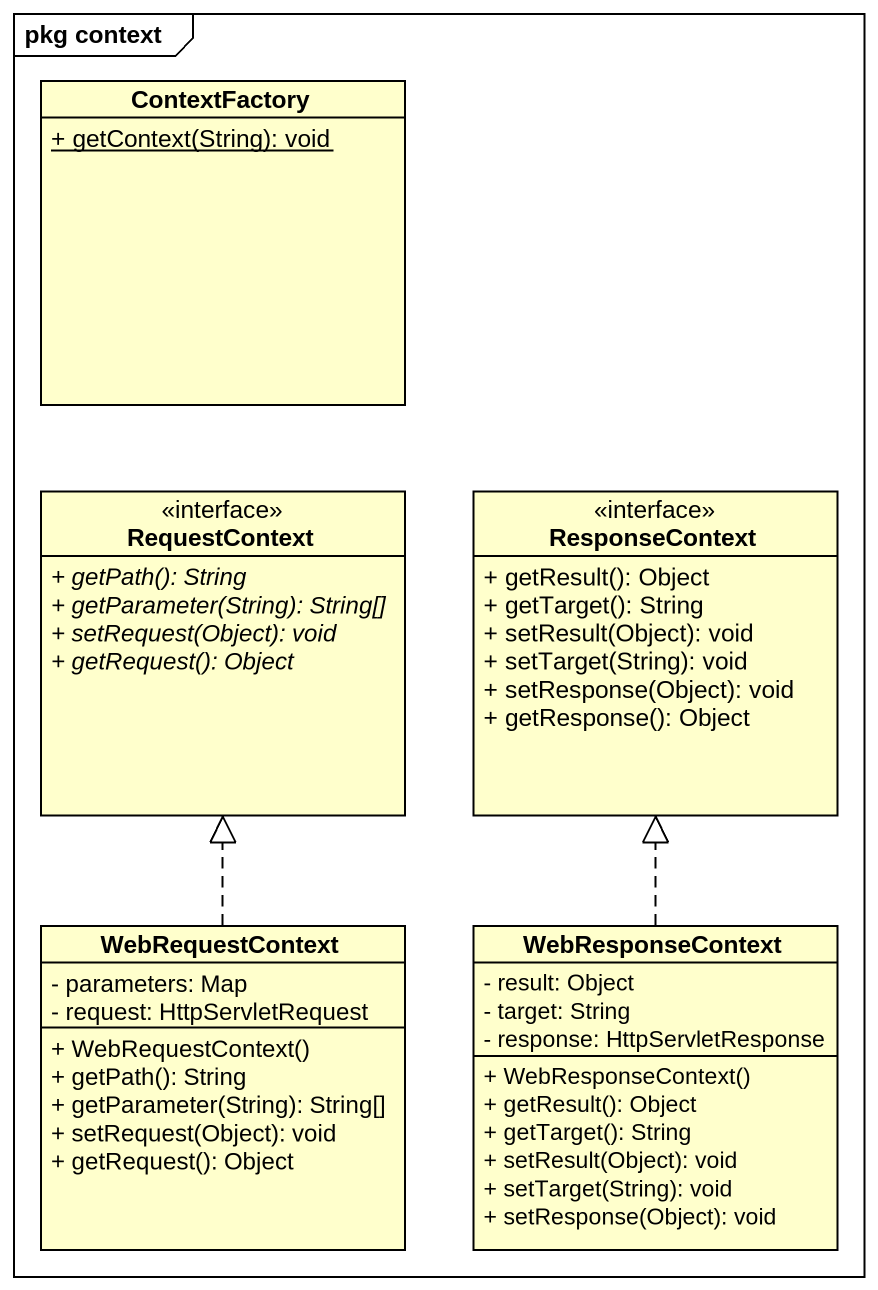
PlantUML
@startuml
mainframe pkg context
hide circle
hide empty members
skinparam classAttributeIconSize 0
class ContextFactory {
  {static} + getContext(String): void
}
class RequestContext <<interface>> {
  {abstract} + getPath(): String
  {abstract} + getParameter(String): String[]
  {abstract} + setRequest(Object): void
  {abstract} + getRequest(): Object
}
class ResponseContext <<interface>> {
  + getResult(): Object
  + getTarget(): String
  + setResult(Object): void
  + setTarget(String): void
  + setResponse(Object): void
  + getResponse(): Object
}
class WebRequestContext {
  - parameters: Map
  - request: HttpServletRequest
  + WebRequestContext()
  + getPath(): String
  + getParameter(String): String[]
  + setRequest(Object): void
  + getRequest(): Object
}
class WebResponseContext {
  - result: Object
  - target: String
  - response: HttpServletResponse
  + WebResponseContext()
  + getResult(): Object
  + getTarget(): String
  + setResult(Object): void
  + setTarget(String): void
  + setResponse(Object): void
}
WebRequestContext .up.|> RequestContext
WebResponseContext .up.|> ResponseContext
@enduml
